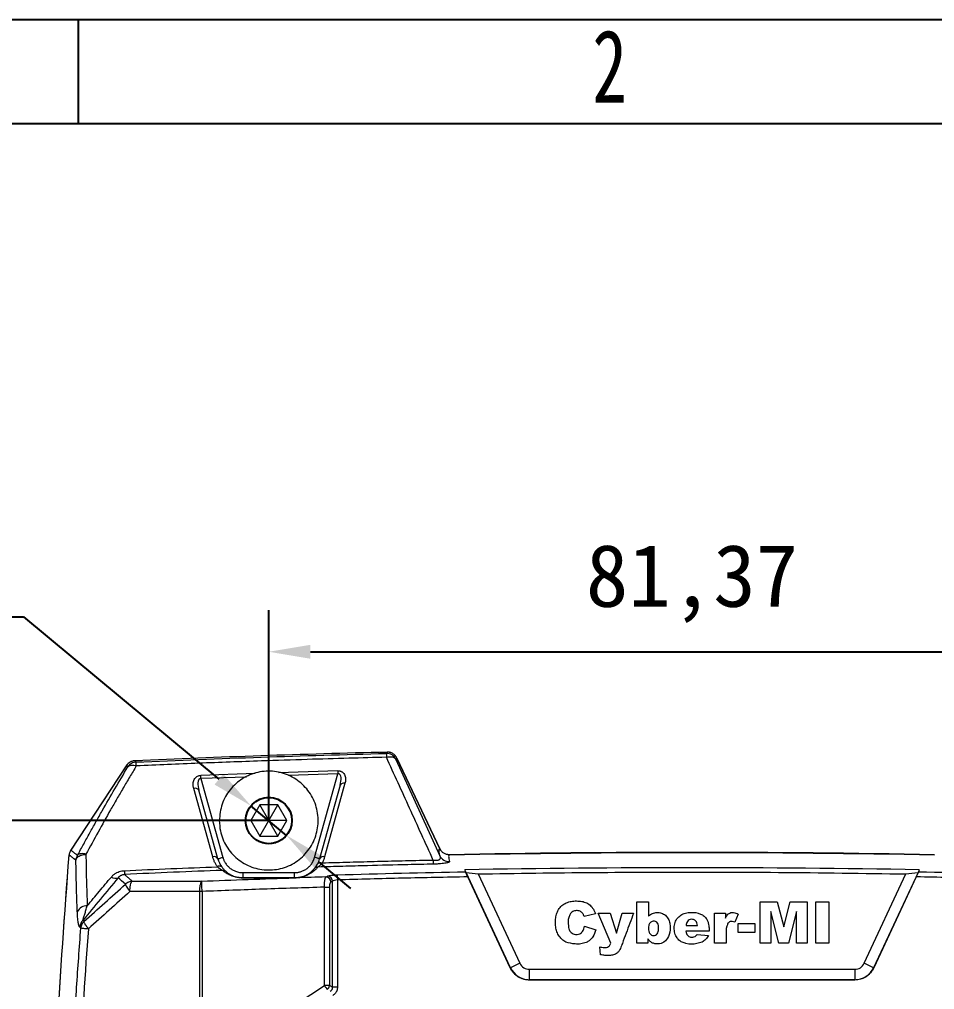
# Model space of a CAD drawing. Header units: millimetres. Extents: x 0 to 594, y 0 to 420.
# Drawn here: x 111.4 to 199.3, y 326.7 to 420 of the extents above; entities that cross this region are included whole.
import ezdxf

# ---------------------------------------------------------------- set-up
doc = ezdxf.new("R2010")
doc.units = ezdxf.units.MM
doc.header["$LTSCALE"] = 2
doc.header["$PDSIZE"] = -1
doc.layers.add('图框', color=7, linetype='Continuous')
doc.styles.add('SLDTEXTSTYLE4', font='TXT', dxfattribs={"width": 0.7})
doc.dimstyles.new('ISO-25', dxfattribs={"dimtxt": 2.5, "dimasz": 2.5, "dimexe": 1.25, "dimexo": 0.625, "dimtad": 1, "dimtxsty": 'Standard', "dimcen": 2.5, "dimadec": 0, "dimazin": 0, "dimtfac": 1, "dimtmove": 0, "dimatfit": 3, "dimfxl": 1, "dimarcsym": 0})

# ---------------------------------------------------------------- blocks, each defined once
blk = doc.blocks.new('*D61')
at = {"color": 0, "lineweight": -2, "transparency": 16777216}
for p, q in [((135.322, 342.982), (135.322, 363.211)), ((216.688, 342.982), (216.688, 363.211)), ((139.322, 359.211), (212.688, 359.211))]:
    blk.add_line(p, q, dxfattribs=at)
at = {"color": 0, "transparency": 16777216}
for points in [[(139.322, 359.878), (139.322, 358.544), (135.322, 359.211)], [(212.688, 359.878), (212.688, 358.544), (216.688, 359.211)]]:
    blk.add_solid(points, dxfattribs=at)
at = {"layer": 'Defpoints', "color": 0, "transparency": 16777216}
for p in [(216.688, 359.211), (135.322, 342.982), (216.688, 342.982)]:
    blk.add_point(p, dxfattribs=at)
at = {"color": 0, "transparency": 16777216, "insert": (176.005, 365.759), "char_height": 6, "attachment_point": 5}
blk.add_mtext('81,37', dxfattribs=at)
blk = doc.blocks.new('*D62')
at = {"color": 0, "lineweight": -2, "transparency": 16777216}
for p, q in [((135.322, 342.982), (86.769, 342.982)), ((90.769, 338.982), (90.769, 269.477)), ((90.769, 186.875), (90.769, 256.381)), ((135.322, 182.875), (86.769, 182.875))]:
    blk.add_line(p, q, dxfattribs=at)
at = {"color": 0, "transparency": 16777216}
for points in [[(90.102, 338.982), (91.435, 338.982), (90.769, 342.982)], [(90.102, 186.875), (91.435, 186.875), (90.769, 182.875)]]:
    blk.add_solid(points, dxfattribs=at)
at = {"layer": 'Defpoints', "color": 0, "transparency": 16777216}
for p in [(135.322, 342.982), (90.769, 182.875), (135.322, 182.875)]:
    blk.add_point(p, dxfattribs=at)
at = {"color": 0, "transparency": 16777216, "insert": (90.769, 262.929), "char_height": 6, "attachment_point": 5}
blk.add_mtext('160,11', dxfattribs=at)
blk = doc.blocks.new('*D68')
at = {"color": 0, "lineweight": -2, "transparency": 16777216}
for p, q in [((82.194, 362.581), (111.742, 362.581)), ((111.742, 362.581), (130.539, 346.958)), ((137.029, 341.563), (133.615, 344.401)), ((140.106, 339.006), (143.182, 336.449))]:
    blk.add_line(p, q, dxfattribs=at)
at = {"color": 0, "transparency": 16777216}
for points in [[(130.965, 347.47), (130.113, 346.445), (133.615, 344.401)], [(140.532, 339.519), (139.679, 338.493), (137.029, 341.563)]]:
    blk.add_solid(points, dxfattribs=at)
at = {"layer": 'Defpoints', "color": 0, "transparency": 16777216}
for p in [(133.615, 344.401), (137.029, 341.563)]:
    blk.add_point(p, dxfattribs=at)
at = {"color": 0, "transparency": 16777216, "insert": (93.194, 368.629), "char_height": 6, "attachment_point": 5}
blk.add_mtext('4x%%C6', dxfattribs=at)

msp = doc.modelspace()

# ---------------------------------------------------------------- linework, layer by layer
at = {"color": 7, "linetype": 'Continuous', "lineweight": 15}
for p, q in [((146.016, 349.542), (146.706, 349.566)), ((146.859, 349.557), (146.69, 349.563)), ((146.696, 349.548), (146.697, 349.55)), ((147.551, 348.867), (151.764, 339.603)), ((147.635, 348.994), (151.771, 340.266)), ((151.771, 340.266), (147.635, 348.993)), ((121.684, 348.326), (116.27, 340.098)), ((121.652, 348.277), (116.303, 340.148)), ((122.447, 348.728), (123.145, 348.752)), ((128.812, 347.015), (130.915, 339.446)), ((139.729, 339.446), (141.957, 347.461)), ((129.94, 339.494), (128.111, 346.073)), ((142.176, 346.385), (140.211, 339.313)), ((142.649, 346.566), (140.683, 339.494)), ((130.433, 339.313), (128.605, 345.892)), ((134.456, 344.482), (133.59, 342.982)), ((136.188, 344.482), (134.456, 344.482)), ((135.322, 342.982), (134.456, 344.482)), ((135.322, 342.982), (136.188, 344.482)), ((137.054, 342.982), (136.188, 344.482)), ((133.59, 342.982), (134.456, 341.482)), ((135.322, 342.982), (133.59, 342.982)), ((134.456, 341.482), (135.322, 342.982)), ((136.188, 341.482), (135.322, 342.982)), ((137.054, 342.982), (135.322, 342.982)), ((136.188, 341.482), (137.054, 342.982)), ((134.456, 341.482), (136.188, 341.482)), ((152.66, 339.684), (152.548, 339.702)), ((152.695, 339.694), (152.679, 339.663)), ((132.842, 337.982), (132.842, 337.482)), ((132.842, 337.982), (137.802, 337.982)), ((137.802, 337.482), (137.802, 337.982)), ((154.286, 337.996), (155.454, 337.856)), ((158.556, 328.84), (154.286, 337.996)), ((155.454, 337.856), (159.462, 329.262)), ((192.549, 329.262), (196.556, 337.856)), ((197.724, 337.996), (193.455, 328.84)), ((197.843, 338.25), (197.724, 337.996)), ((137.808, 337.475), (137.786, 337.475)), ((141.454, 337.147), (141.301, 337.075)), ((141.454, 326.962), (141.454, 337.147)), ((141.924, 337.277), (141.924, 326.962)), ((158.529, 328.827), (154.452, 337.57)), ((197.559, 337.57), (193.482, 328.827)), ((128.663, 336.168), (128.663, 189.689)), ((128.922, 336.168), (128.663, 336.168)), ((128.922, 336.168), (128.922, 189.689)), ((140.678, 327.128), (140.678, 336.577)), ((140.678, 336.577), (141.148, 336.577)), ((141.148, 336.577), (141.148, 327.128)), ((170.71, 335.185), (171.832, 335.185)), ((170.71, 331.185), (170.71, 335.185)), ((171.832, 335.185), (171.832, 333.798)), ((182.561, 335.185), (184.187, 335.185)), ((182.561, 331.185), (182.561, 335.185)), ((184.187, 335.185), (184.814, 332.752)), ((184.814, 332.752), (185.439, 335.185)), ((185.439, 335.185), (187.06, 335.185)), ((187.06, 335.185), (187.06, 331.185)), ((187.897, 331.185), (187.897, 335.185)), ((187.897, 335.185), (189.136, 335.185)), ((189.136, 335.185), (189.136, 331.185)), ((166.727, 334.009), (165.635, 333.766)), ((166.969, 334.083), (168.143, 334.083)), ((168.187, 331.185), (166.969, 334.083)), ((168.143, 334.083), (168.74, 332.154)), ((168.74, 332.154), (169.294, 334.083)), ((169.294, 334.083), (170.388, 334.083)), ((178.17, 334.083), (179.21, 334.083)), ((178.17, 331.185), (178.17, 334.083)), ((179.21, 334.083), (179.21, 333.608)), ((180.451, 333.995), (180.107, 333.204)), ((183.573, 334.235), (183.573, 331.185)), ((184.354, 331.185), (183.573, 334.235)), ((186.05, 334.235), (185.267, 331.185)), ((186.05, 331.185), (186.05, 334.235)), ((180.426, 332.213), (180.426, 333.073)), ((180.426, 333.073), (182.042, 333.073)), ((182.042, 333.073), (182.042, 332.213)), ((165.681, 332.819), (166.765, 332.492)), ((177.649, 332.359), (175.422, 332.359)), ((175.426, 332.891), (176.519, 332.891)), ((176.492, 332.036), (177.586, 331.935)), ((177.649, 332.484), (177.649, 332.359)), ((182.042, 332.213), (180.426, 332.213)), ((171.75, 331.185), (170.71, 331.185)), ((171.75, 331.614), (171.75, 331.185)), ((179.285, 331.185), (178.17, 331.185)), ((183.573, 331.185), (182.561, 331.185)), ((185.267, 331.185), (184.354, 331.185)), ((187.06, 331.185), (186.05, 331.185)), ((189.136, 331.185), (187.897, 331.185)), ((167.215, 330.075), (167.128, 330.849)), ((159.462, 329.262), (158.556, 328.84)), ((193.455, 328.84), (192.549, 329.262)), ((158.529, 328.827), (158.556, 328.84)), ((160.368, 328.685), (191.642, 328.685)), ((160.368, 327.685), (160.368, 328.685)), ((191.642, 328.685), (191.642, 327.685)), ((193.455, 328.84), (193.482, 328.827)), ((191.642, 327.685), (160.368, 327.685)), ((160.368, 327.685), (160.368, 327.655)), ((191.642, 327.655), (160.368, 327.655)), ((191.642, 327.655), (191.642, 327.685)), ((134.976, 323.406), (140.678, 327.128)), ((141.148, 327.128), (140.678, 327.128)), ((141.454, 326.962), (141.148, 327.128)), ((141.924, 326.962), (141.454, 326.962))]:
    msp.add_line(p, q, dxfattribs=at)
at = {"color": 8, "linetype": 'Continuous', "lineweight": 15}
for p, q in [((146.623, 349.437), (146.696, 349.548)), ((121.792, 348.157), (121.669, 348.262)), ((122.46, 348.711), (122.582, 348.607)), ((134.015, 347.507), (128.799, 347.33)), ((133.178, 347.163), (128.812, 347.015)), ((141.948, 347.776), (136.269, 347.584)), ((141.957, 347.461), (137.236, 347.301))]:
    msp.add_line(p, q, dxfattribs=at)
at = {"color": 7, "linetype": 'Continuous', "lineweight": 15, "flags": 128}
for points in [[(128.812, 347.015), (128.81, 347.058), (128.808, 347.1), (128.807, 347.142), (128.805, 347.182), (128.804, 347.222), (128.802, 347.26), (128.801, 347.296), (128.799, 347.33)], [(141.948, 347.776), (141.949, 347.742), (141.95, 347.706), (141.951, 347.668), (141.952, 347.628), (141.953, 347.588), (141.954, 347.546), (141.955, 347.504), (141.957, 347.461)], [(130.433, 339.313), (130.443, 339.315), (130.47, 339.323), (130.515, 339.335), (130.575, 339.352), (130.648, 339.372), (130.731, 339.395), (130.821, 339.42), (130.915, 339.446)], [(140.211, 339.313), (140.202, 339.315), (140.174, 339.323), (140.13, 339.335), (140.07, 339.352), (139.997, 339.372), (139.914, 339.395), (139.823, 339.42), (139.729, 339.446)], [(141.91, 337.771), (141.911, 337.75), (141.912, 337.714), (141.913, 337.664), (141.915, 337.602), (141.917, 337.53), (141.919, 337.45), (141.922, 337.365), (141.924, 337.277)]]:
    msp.add_lwpolyline(points, dxfattribs=at)
msp.add_circle((135.322, 342.982), 2.22)
at = {"color": 7, "linetype": 'Continuous', "lineweight": 15}
for centre, radius, start, end in [((128.25, 345.689), 0.408, 29.70993, 109.99169), ((142.523, 346.189), 0.398, 71.45808, 150.53538), ((130.079, 339.11), 0.408, 29.70209, 109.96295), ((140.557, 339.117), 0.398, 71.49545, 150.54081), ((152.665, 340.033), 0.998, 205.55594, 271.31353), ((130.589, 338.256), 0.347, 49.7869, 123.89238), ((140.277, 338.566), 0.36, 62.92856, 138.13643), ((114.624, 338.401), 36.524, 0.6188, 1.18809), ((476.541, 354.423), 355.472, 182.62113, 182.67962), ((130.899, 337.709), 0.49, 49.51521, 93.00004), ((140.061, 338.02), 0.492, 91.00429, 138.97728), ((140.94, 337.126), 0.515, 2.31906, 86.60027), ((120.605, 338.19), 0.752, 237.16199, 289.52908), ((132.843, 337.45), 0.0319, 91.49232, 126.10292), ((137.803, 337.457), 0.0249, 92.47766, 132.9299), ((137.822, 337.465), 0.0174, 95.00112, 142.09213), ((137.944, 337.469), 0.0174, 41.5728, 88.76101), ((140.786, 337.053), 0.516, 2.40002, 86.55403), ((117.813, 333.805), 0.98, 85.85566, 154.74437), ((118.165, 332.659), 1.014, 134.37537, 174.87646), ((160.368, 329.685), 1, 205, 270), ((191.642, 329.685), 1, 270, 335), ((160.368, 329.685), 2, 205, 270), ((191.642, 329.685), 2, 270, 335)]:
    msp.add_arc(centre, radius, start, end, dxfattribs=at)
for points, knots in [([(146.696, 349.562), (142.653, 349.453), (134.573, 349.236), (126.496, 348.895), (122.46, 348.725)], [0, 0, 0, 0, 0.500247, 1, 1, 1, 1]), ([(146.632, 349.067), (145.432, 349.036), (142.897, 348.971), (138.891, 348.853), (134.081, 348.696), (128.605, 348.497), (124.6, 348.325), (122.598, 348.239)], [0, 0, 0, 0, 0.149703, 0.316369, 0.5, 0.749991, 1, 1, 1, 1]), ([(147.551, 348.867), (147.473, 349.031), (147.34, 349.186), (147.003, 349.393), (146.804, 349.442), (146.623, 349.437)], [0, 0, 0, 0, 0.5, 0.5, 1, 1, 1, 1]), ([(146.623, 349.437), (146.623, 349.432), (146.624, 349.397), (146.627, 349.268), (146.629, 349.176), (146.632, 349.069)], [0, 0, 0, 0, 0.5, 0.5, 1, 1, 1, 1]), ([(146.632, 349.069), (146.727, 349.096), (146.827, 349.115), (147.023, 349.127), (147.119, 349.121), (147.289, 349.084), (147.364, 349.052), (147.481, 348.97), (147.523, 348.92), (147.551, 348.867)], [0, 0, 0, 0, 0.25, 0.25, 0.5, 0.5, 0.75, 0.75, 1, 1, 1, 1]), ([(151.141, 339.158), (150.38, 340.83), (148.878, 344.133), (147.375, 347.436), (146.632, 349.067)], [0, 0, 0, 0, 0.505935, 1, 1, 1, 1]), ([(147.635, 348.994), (147.621, 349.022), (147.592, 349.079), (147.538, 349.159), (147.467, 349.246), (147.375, 349.336), (147.257, 349.42), (147.129, 349.487), (146.992, 349.534), (146.85, 349.563), (146.754, 349.565), (146.706, 349.566)], [0, 0, 0, 0, 0.082827, 0.165901, 0.249989, 0.374438, 0.499674, 0.624489, 0.749866, 0.875106, 1, 1, 1, 1]), ([(147.635, 348.993), (147.587, 349.077), (147.49, 349.244), (147.261, 349.426), (147.04, 349.533), (146.896, 349.544), (146.847, 349.548)], [0, 0, 0, 0, 0.285719, 0.570291, 0.854977, 1, 1, 1, 1]), ([(147.635, 348.993), (147.628, 348.993), (147.612, 348.991), (147.593, 348.98), (147.577, 348.963), (147.565, 348.938), (147.556, 348.907), (147.552, 348.88), (147.551, 348.867)], [0, 0, 0, 0, 0.166646, 0.333287, 0.499934, 0.666596, 0.833281, 1, 1, 1, 1]), ([(116.955, 339.655), (117.15, 340.012), (117.54, 340.726), (118.123, 341.793), (118.715, 342.86), (119.514, 344.276), (120.533, 346.047), (121.371, 347.452), (121.792, 348.157)], [0, 0, 0, 0, 0.124907, 0.250003, 0.373459, 0.500003, 0.749132, 1, 1, 1, 1]), ([(122.598, 348.239), (122.386, 347.885), (121.962, 347.179), (121.338, 346.119), (120.724, 345.064), (119.914, 343.653), (118.924, 341.88), (118.145, 340.454), (117.755, 339.741)], [0, 0, 0, 0, 0.1261325, 0.251509, 0.3761311, 0.5000004, 0.7499979, 1, 1, 1, 1]), ([(122.444, 348.725), (122.367, 348.716), (122.21, 348.699), (121.991, 348.603), (121.796, 348.463), (121.701, 348.338), (121.654, 348.276)], [0, 0, 0, 0, 0.246478, 0.500001, 0.753509, 1, 1, 1, 1]), ([(122.447, 348.728), (122.415, 348.726), (122.353, 348.721), (122.26, 348.703), (122.17, 348.677), (122.082, 348.643), (121.978, 348.59), (121.865, 348.514), (121.748, 348.407), (121.687, 348.321), (121.655, 348.278)], [0, 0, 0, 0, 0.10042, 0.199713, 0.298774, 0.398503, 0.499784, 0.666583, 0.831896, 1, 1, 1, 1]), ([(122.582, 348.607), (122.43, 348.6), (122.272, 348.557), (121.994, 348.398), (121.875, 348.284), (121.792, 348.157)], [0, 0, 0, 0, 0.5, 0.5, 1, 1, 1, 1]), ([(121.792, 348.157), (121.855, 348.237), (121.967, 348.295), (122.259, 348.325), (122.435, 348.297), (122.598, 348.24)], [0, 0, 0, 0, 0.5, 0.5, 1, 1, 1, 1]), ([(122.598, 348.24), (122.593, 348.346), (122.589, 348.438), (122.583, 348.567), (122.582, 348.602), (122.582, 348.607)], [0, 0, 0, 0, 0.5, 0.5, 1, 1, 1, 1]), ([(128.111, 346.071), (128.1, 346.113), (128.079, 346.197), (128.061, 346.324), (128.053, 346.474), (128.065, 346.643), (128.115, 346.835), (128.205, 347.015), (128.336, 347.159), (128.483, 347.255), (128.635, 347.313), (128.744, 347.323), (128.799, 347.328)], [0, 0, 0, 0, 0.08526, 0.16813, 0.249015, 0.377893, 0.498253, 0.630165, 0.748699, 0.834785, 0.916613, 1, 1, 1, 1]), ([(128.812, 347.015), (128.621, 347.048), (128.53, 346.848), (128.495, 346.394), (128.537, 346.137), (128.605, 345.892)], [0, 0, 0, 0, 0.5, 0.5, 1, 1, 1, 1]), ([(130.572, 342.982), (130.625, 343.516), (130.73, 344.584), (131.549, 346.006), (132.754, 347.087), (134.26, 347.705), (135.883, 347.79), (137.443, 347.334), (138.764, 346.387), (139.697, 345.055), (140.136, 343.491), (140.033, 341.868), (139.399, 340.372), (138.305, 339.169), (136.875, 338.397), (135.27, 338.141), (133.671, 338.431), (132.256, 339.235), (131.195, 340.46), (130.647, 341.783), (130.593, 342.649), (130.572, 342.982)], [0, 0, 0, 0, 0.053689, 0.107377, 0.161066, 0.214755, 0.268444, 0.322133, 0.375821, 0.42951, 0.483198, 0.536887, 0.590576, 0.644265, 0.697954, 0.751643, 0.805331, 0.85902, 0.912708, 0.966397, 1, 1, 1, 1]), ([(141.948, 347.772), (141.976, 347.772), (142.031, 347.772), (142.113, 347.762), (142.191, 347.744), (142.265, 347.718), (142.334, 347.684), (142.436, 347.619), (142.554, 347.5), (142.645, 347.325), (142.696, 347.135), (142.709, 346.946), (142.695, 346.752), (142.665, 346.626), (142.649, 346.562)], [0, 0, 0, 0, 0.042741, 0.084361, 0.125592, 0.167189, 0.208634, 0.250798, 0.368991, 0.50079, 0.620631, 0.750072, 0.872633, 1, 1, 1, 1]), ([(142.176, 346.385), (142.245, 346.631), (142.288, 346.886), (142.25, 347.334), (142.152, 347.518), (141.957, 347.461)], [0, 0, 0, 0, 0.5, 0.5, 1, 1, 1, 1]), ([(133.102, 342.982), (133.102, 343.129), (133.117, 343.273), (133.173, 343.557), (133.216, 343.698), (133.327, 343.966), (133.395, 344.094), (133.556, 344.335), (133.65, 344.449), (133.957, 344.757), (134.205, 344.922), (134.739, 345.144), (135.031, 345.202), (135.466, 345.202), (135.613, 345.188), (135.898, 345.131), (136.036, 345.089), (136.305, 344.978), (136.435, 344.909), (136.675, 344.748), (136.787, 344.656), (136.995, 344.449), (137.087, 344.337), (137.248, 344.096), (137.317, 343.967), (137.429, 343.698), (137.471, 343.559), (137.528, 343.275), (137.542, 343.128), (137.542, 342.838), (137.528, 342.694), (137.472, 342.408), (137.429, 342.267), (137.263, 341.867), (137.098, 341.619), (136.791, 341.311), (136.677, 341.217), (136.436, 341.056), (136.308, 340.988), (136.04, 340.876), (135.899, 340.833), (135.615, 340.777), (135.471, 340.762), (135.178, 340.762), (135.033, 340.776), (134.749, 340.832), (134.609, 340.875), (134.339, 340.986), (134.212, 341.054), (133.971, 341.215), (133.856, 341.309), (133.651, 341.513), (133.559, 341.625), (133.397, 341.867), (133.328, 341.997), (133.161, 342.397), (133.102, 342.689), (133.102, 342.982)], [0, 0, 0, 0, 0.03125, 0.03125, 0.0625, 0.0625, 0.09375, 0.09375, 0.125, 0.125, 0.1875, 0.1875, 0.25, 0.25, 0.28125, 0.28125, 0.3125, 0.3125, 0.34375, 0.34375, 0.375, 0.375, 0.40625, 0.40625, 0.4375, 0.4375, 0.46875, 0.46875, 0.5, 0.5, 0.53125, 0.53125, 0.5625, 0.5625, 0.625, 0.625, 0.65625, 0.65625, 0.6875, 0.6875, 0.71875, 0.71875, 0.75, 0.75, 0.78125, 0.78125, 0.8125, 0.8125, 0.84375, 0.84375, 0.875, 0.875, 0.90625, 0.90625, 0.9375, 0.9375, 1, 1, 1, 1]), ([(114.1, 305.803), (114.366, 311.422), (114.901, 322.72), (115.726, 334.001), (116.14, 339.673)], [0, 0, 0, 0, 0.497265, 1, 1, 1, 1]), ([(116.192, 339.921), (116.191, 339.921), (116.154, 339.845), (116.147, 339.758), (116.14, 339.673)], [0, 0, 0, 0, 0.007998, 1, 1, 1, 1]), ([(116.795, 339.187), (116.781, 339.194), (116.749, 339.212), (116.698, 339.247), (116.635, 339.293), (116.57, 339.343), (116.485, 339.409), (116.392, 339.481), (116.301, 339.552), (116.229, 339.608), (116.178, 339.647), (116.147, 339.671), (116.143, 339.674), (116.141, 339.675)], [0, 0, 0, 0, 0.031089, 0.072759, 0.125018, 0.189271, 0.250015, 0.375018, 0.500019, 0.625119, 0.75015, 0.875111, 1, 1, 1, 1]), ([(116.303, 340.148), (116.304, 340.147), (116.305, 340.147), (116.315, 340.139), (116.331, 340.126), (116.354, 340.108), (116.383, 340.085), (116.42, 340.056), (116.482, 340.008), (116.563, 339.944), (116.669, 339.861), (116.742, 339.804), (116.815, 339.747), (116.877, 339.699), (116.931, 339.668), (116.955, 339.655)], [0, 0, 0, 0, 0.070358, 0.141125, 0.21227, 0.283759, 0.355557, 0.427629, 0.499985, 0.663912, 0.749985, 0.843389, 0.874981, 0.945454, 1, 1, 1, 1]), ([(116.794, 339.187), (116.808, 339.254), (116.841, 339.325), (116.949, 339.459), (117.024, 339.522), (117.206, 339.627), (117.312, 339.668), (117.533, 339.724), (117.647, 339.738), (117.755, 339.741)], [0, 0, 0, 0, 0.25, 0.25, 0.5, 0.5, 0.75, 0.75, 1, 1, 1, 1]), ([(117.755, 339.741), (117.596, 339.791), (117.425, 339.814), (117.137, 339.783), (117.023, 339.729), (116.955, 339.655)], [0, 0, 0, 0, 0.5, 0.5, 1, 1, 1, 1]), ([(117.755, 339.741), (117.76, 339.327), (117.77, 338.501), (117.798, 337.261), (117.835, 336.021), (117.868, 335.195), (117.884, 334.783)], [0, 0, 0, 0, 0.25003, 0.500034, 0.75002, 1, 1, 1, 1]), ([(130.396, 338.541), (130.367, 338.583), (130.308, 338.666), (130.23, 338.796), (130.157, 338.928), (130.092, 339.064), (130.034, 339.203), (129.982, 339.346), (129.954, 339.443), (129.94, 339.491)], [0, 0, 0, 0, 0.140153, 0.280775, 0.422131, 0.56448, 0.708078, 0.853171, 1, 1, 1, 1]), ([(140.683, 339.49), (140.668, 339.437), (140.637, 339.333), (140.58, 339.18), (140.516, 339.029), (140.466, 338.931), (140.441, 338.883)], [0, 0, 0, 0, 0.2534279, 0.5042288, 0.752912, 1, 1, 1, 1]), ([(151.764, 339.603), (151.773, 339.581), (151.789, 339.539), (151.803, 339.48), (151.808, 339.426), (151.805, 339.379), (151.794, 339.323), (151.764, 339.263), (151.704, 339.205), (151.624, 339.164), (151.526, 339.137), (151.406, 339.128), (151.275, 339.134), (151.187, 339.15), (151.141, 339.158)], [0, 0, 0, 0, 0.0963049, 0.1846957, 0.2645891, 0.3358229, 0.3985455, 0.5239879, 0.623134, 0.6988212, 0.7782521, 0.8490925, 0.9212213, 1, 1, 1, 1]), ([(151.764, 339.603), (151.756, 339.639), (151.74, 339.711), (151.721, 339.806), (151.707, 339.894), (151.696, 339.972), (151.69, 340.041), (151.689, 340.101), (151.692, 340.151), (151.699, 340.193), (151.71, 340.225), (151.726, 340.248), (151.746, 340.263), (151.763, 340.265), (151.771, 340.266)], [0, 0, 0, 0, 0.0833845, 0.1667383, 0.2500678, 0.3333795, 0.4166797, 0.4999748, 0.5832714, 0.6665758, 0.7498944, 0.8332337, 0.9166001, 1, 1, 1, 1]), ([(152.55, 339.712), (152.503, 339.716), (152.361, 339.728), (152.142, 339.835), (151.916, 340.016), (151.819, 340.183), (151.771, 340.266)], [0, 0, 0, 0, 0.140654, 0.426982, 0.713407, 1, 1, 1, 1]), ([(152.694, 339.695), (152.597, 339.701), (152.405, 339.713), (152.142, 339.835), (151.937, 339.996), (151.855, 340.135), (151.821, 340.191)], [0, 0, 0, 0, 0.272314, 0.543768, 0.815026, 1, 1, 1, 1]), ([(116.927, 334.223), (116.911, 334.629), (116.877, 335.447), (116.84, 336.68), (116.811, 337.929), (116.8, 338.766), (116.795, 339.187)], [0, 0, 0, 0, 0.2456814, 0.4942447, 0.7456857, 1, 1, 1, 1]), ([(130.915, 339.446), (130.927, 339.406), (130.951, 339.325), (130.997, 339.207), (131.049, 339.092), (131.109, 338.981), (131.212, 338.815), (131.377, 338.606), (131.626, 338.382), (131.909, 338.202), (132.18, 338.088), (132.423, 338.023), (132.631, 337.988), (132.772, 337.984), (132.842, 337.982)], [0, 0, 0, 0, 0.0488364, 0.0973951, 0.1458716, 0.1944625, 0.2433629, 0.3715967, 0.5000345, 0.6282682, 0.7567061, 0.8379114, 0.9187056, 1, 1, 1, 1]), ([(137.802, 337.982), (137.845, 337.983), (137.929, 337.984), (138.055, 337.997), (138.179, 338.016), (138.303, 338.044), (138.49, 338.099), (138.736, 338.202), (139.018, 338.382), (139.267, 338.606), (139.449, 338.837), (139.578, 339.053), (139.667, 339.245), (139.708, 339.379), (139.729, 339.446)], [0, 0, 0, 0, 0.048836, 0.097395, 0.145872, 0.194463, 0.243363, 0.371597, 0.500034, 0.628268, 0.756706, 0.837911, 0.918706, 1, 1, 1, 1]), ([(140.441, 338.887), (140.43, 338.874), (140.39, 338.826), (140.329, 338.758), (140.261, 338.691), (140.196, 338.63), (140.134, 338.576), (140.079, 338.532), (140.061, 338.519), (140.053, 338.512)], [0, 0, 0, 0, 0.066157, 0.250392, 0.3886, 0.50045, 0.688975, 0.854969, 1, 1, 1, 1]), ([(151.146, 338.795), (150.33, 338.777), (148.216, 338.732), (145.314, 338.66), (142.433, 338.582), (140.848, 338.535), (140.053, 338.512)], [0, 0, 0, 0, 0.220829, 0.571429, 0.784893, 1, 1, 1, 1]), ([(151.141, 339.158), (150.249, 339.139), (148.465, 339.101), (145.79, 339.035), (143.115, 338.964), (141.332, 338.913), (140.441, 338.887)], [0, 0, 0, 0, 0.2500249, 0.5000003, 0.7500118, 1, 1, 1, 1]), ([(152.687, 339.035), (152.688, 339.029), (152.689, 339.018), (152.677, 339), (152.654, 338.982), (152.609, 338.958), (152.522, 338.927), (152.357, 338.89), (152.134, 338.856), (151.876, 338.83), (151.624, 338.813), (151.389, 338.801), (151.228, 338.797), (151.146, 338.795)], [0, 0, 0, 0, 0.064627, 0.127533, 0.188948, 0.249116, 0.377636, 0.498601, 0.626525, 0.748743, 0.831608, 0.914522, 1, 1, 1, 1]), ([(120.197, 337.558), (120.223, 337.587), (120.272, 337.644), (120.354, 337.723), (120.44, 337.797), (120.531, 337.864), (120.626, 337.925), (120.764, 338.001), (120.949, 338.079), (121.191, 338.145), (121.357, 338.159), (121.44, 338.166)], [0, 0, 0, 0, 0.088052, 0.173672, 0.257233, 0.339135, 0.419804, 0.499686, 0.669417, 0.83442, 1, 1, 1, 1]), ([(120.856, 337.481), (120.871, 337.502), (120.9, 337.541), (120.953, 337.596), (121.011, 337.647), (121.072, 337.689), (121.149, 337.732), (121.249, 337.773), (121.363, 337.798), (121.433, 337.802), (121.457, 337.804)], [0, 0, 0, 0, 0.133961, 0.261888, 0.383527, 0.498948, 0.591414, 0.749647, 0.913589, 1, 1, 1, 1]), ([(121.457, 337.804), (121.493, 337.772), (121.565, 337.709), (121.68, 337.608), (121.801, 337.501), (121.928, 337.39), (122.06, 337.273), (122.153, 337.191), (122.2, 337.15)], [0, 0, 0, 0, 0.166492, 0.333048, 0.499674, 0.666371, 0.833146, 1, 1, 1, 1]), ([(130.396, 338.544), (130.42, 338.522), (130.468, 338.478), (130.541, 338.42), (130.612, 338.366), (130.676, 338.32), (130.74, 338.278), (130.805, 338.238), (130.852, 338.211), (130.868, 338.202), (130.873, 338.199)], [0, 0, 0, 0, 0.1240353, 0.2496377, 0.3753274, 0.4997745, 0.6048164, 0.7487311, 0.9250693, 1, 1, 1, 1]), ([(131.217, 338.082), (131.213, 338.086), (131.205, 338.093), (131.186, 338.11), (131.162, 338.131), (131.134, 338.157), (131.102, 338.188), (131.069, 338.221), (131.019, 338.273), (130.954, 338.343), (130.879, 338.433), (130.834, 338.494), (130.814, 338.521)], [0, 0, 0, 0, 0.086058, 0.170784, 0.25444, 0.337217, 0.419232, 0.500544, 0.573603, 0.749853, 0.888821, 1, 1, 1, 1]), ([(132.824, 337.476), (132.8, 337.476), (132.751, 337.476), (132.68, 337.479), (132.611, 337.483), (132.543, 337.488), (132.455, 337.497), (132.348, 337.513), (132.201, 337.54), (132.035, 337.58), (131.878, 337.628), (131.737, 337.679), (131.576, 337.746), (131.411, 337.828), (131.242, 337.926), (131.102, 338.018), (130.978, 338.111), (130.909, 338.169), (130.873, 338.199)], [0, 0, 0, 0, 0.011524, 0.023324, 0.035579, 0.048446, 0.062063, 0.090496, 0.125723, 0.183298, 0.250749, 0.311177, 0.375701, 0.500662, 0.621429, 0.750302, 0.868367, 1, 1, 1, 1]), ([(131.217, 338.082), (131.327, 337.989), (131.46, 337.886), (131.768, 337.722), (131.887, 337.665), (132.133, 337.583), (132.226, 337.556), (132.467, 337.507), (132.612, 337.482), (132.842, 337.482)], [0, 0, 0, 0, 0.5, 0.5, 0.75, 0.75, 0.875, 0.875, 1, 1, 1, 1]), ([(137.944, 337.486), (138.223, 337.502), (138.387, 337.547), (138.656, 337.628), (138.756, 337.669), (139.019, 337.79), (139.142, 337.867), (139.456, 338.09), (139.587, 338.224), (139.69, 338.343)], [0, 0, 0, 0, 0.125, 0.125, 0.25, 0.25, 0.5, 0.5, 1, 1, 1, 1]), ([(140.053, 338.512), (140.03, 338.486), (139.986, 338.435), (139.912, 338.359), (139.818, 338.267), (139.694, 338.158), (139.523, 338.027), (139.353, 337.914), (139.184, 337.82), (139.034, 337.746), (138.865, 337.674), (138.682, 337.611), (138.516, 337.564), (138.378, 337.532), (138.241, 337.508), (138.104, 337.49), (138.005, 337.483), (137.957, 337.48)], [0, 0, 0, 0, 0.0892951, 0.1725374, 0.2497442, 0.3786547, 0.4992214, 0.6237003, 0.6878801, 0.7480123, 0.8158372, 0.8734052, 0.909376, 0.9381225, 0.9605989, 0.9808947, 1, 1, 1, 1]), ([(140.97, 337.641), (140.983, 337.646), (141.007, 337.657), (141.057, 337.672), (141.123, 337.689), (141.214, 337.708), (141.331, 337.726), (141.463, 337.742), (141.606, 337.755), (141.756, 337.765), (141.859, 337.769), (141.91, 337.771)], [0, 0, 0, 0, 0.083394, 0.166438, 0.249967, 0.37457, 0.499701, 0.624246, 0.74937, 0.874697, 1, 1, 1, 1]), ([(154.286, 337.996), (154.266, 338.039), (154.225, 338.126), (154.187, 338.208), (154.168, 338.25)], [0, 0, 0, 0, 0.500005, 1, 1, 1, 1]), ([(154.168, 338.25), (154.178, 338.219), (154.198, 338.157), (154.22, 338.093), (154.231, 338.061)], [0, 0, 0, 0, 0.50002, 1, 1, 1, 1]), ([(154.452, 337.57), (154.443, 337.589), (154.426, 337.626), (154.401, 337.682), (154.37, 337.746), (154.338, 337.816), (154.301, 337.898), (154.267, 337.975), (154.241, 338.035), (154.235, 338.052), (154.231, 338.061)], [0, 0, 0, 0, 0.081107, 0.164828, 0.250811, 0.375815, 0.50087, 0.67949, 0.846746, 1, 1, 1, 1]), ([(155.454, 337.856), (157.299, 337.886), (162.832, 337.974), (172.449, 338.045), (184.306, 338.032), (192.473, 337.915), (196.556, 337.856)], [0, 0, 0, 0, 0.134632, 0.403899, 0.701933, 1, 1, 1, 1]), ([(177.357, 338.438), (176.907, 338.444), (175.981, 338.456), (175.055, 338.444), (174.579, 338.437)], [0, 0, 0, 0, 0.486352, 1, 1, 1, 1]), ([(197.559, 337.57), (197.57, 337.593), (197.591, 337.639), (197.622, 337.706), (197.651, 337.77), (197.679, 337.83), (197.706, 337.892), (197.733, 337.951), (197.755, 338.002), (197.772, 338.042), (197.777, 338.054), (197.779, 338.061)], [0, 0, 0, 0, 0.102905, 0.202718, 0.301119, 0.399859, 0.500672, 0.624918, 0.75046, 0.875048, 1, 1, 1, 1]), ([(117.884, 334.783), (118.266, 335.246), (119.032, 336.174), (119.808, 337.096), (120.197, 337.558)], [0, 0, 0, 0, 0.499025, 1, 1, 1, 1]), ([(122.2, 337.15), (122.085, 337.142), (121.967, 337.113), (121.748, 337.014), (121.647, 336.945), (121.563, 336.863)], [0, 0, 0, 0, 0.5, 0.5, 1, 1, 1, 1]), ([(121.563, 336.863), (121.563, 336.81), (121.602, 336.712), (121.756, 336.457), (121.869, 336.303), (121.986, 336.162)], [0, 0, 0, 0, 0.5, 0.5, 1, 1, 1, 1]), ([(121.986, 336.162), (121.986, 336.27), (121.99, 336.386), (122.009, 336.61), (122.025, 336.719), (122.065, 336.906), (122.09, 336.984), (122.144, 337.098), (122.172, 337.133), (122.2, 337.15)], [0, 0, 0, 0, 0.25, 0.25, 0.5, 0.5, 0.75, 0.75, 1, 1, 1, 1]), ([(128.883, 337.155), (128.855, 337.137), (128.827, 337.101), (128.773, 336.986), (128.747, 336.908), (128.706, 336.722), (128.69, 336.614), (128.668, 336.391), (128.663, 336.276), (128.663, 336.168)], [0, 0, 0, 0, 0.25, 0.25, 0.5, 0.5, 0.75, 0.75, 1, 1, 1, 1]), ([(128.922, 336.168), (128.918, 336.276), (128.913, 336.391), (128.904, 336.615), (128.9, 336.723), (128.892, 336.909), (128.889, 336.988), (128.885, 337.102), (128.883, 337.138), (128.883, 337.155)], [0, 0, 0, 0, 0.25, 0.25, 0.5, 0.5, 0.75, 0.75, 1, 1, 1, 1]), ([(137.786, 337.475), (137.365, 337.475), (136.527, 337.475), (135.279, 337.476), (134.046, 337.476), (133.23, 337.476), (132.824, 337.476)], [0, 0, 0, 0, 0.253781, 0.505029, 0.753762, 1, 1, 1, 1]), ([(137.957, 337.48), (137.94, 337.479), (137.908, 337.477), (137.857, 337.475), (137.825, 337.475), (137.808, 337.475)], [0, 0, 0, 0, 0.335303, 0.664275, 1, 1, 1, 1]), ([(140.678, 336.577), (140.678, 336.608), (140.677, 336.671), (140.679, 336.767), (140.682, 336.863), (140.686, 336.96), (140.693, 337.054), (140.702, 337.145), (140.714, 337.245), (140.732, 337.353), (140.757, 337.455), (140.786, 337.531), (140.806, 337.556), (140.817, 337.568)], [0, 0, 0, 0, 0.065629, 0.133593, 0.203699, 0.275703, 0.349304, 0.424159, 0.49989, 0.615651, 0.749629, 0.877685, 1, 1, 1, 1]), ([(141.301, 337.075), (141.293, 337.07), (141.276, 337.061), (141.253, 337.035), (141.231, 337.001), (141.211, 336.959), (141.191, 336.904), (141.173, 336.837), (141.159, 336.755), (141.15, 336.668), (141.149, 336.607), (141.148, 336.577)], [0, 0, 0, 0, 0.1025956, 0.202158, 0.3004651, 0.3993629, 0.500665, 0.6245376, 0.7504135, 0.8747703, 1, 1, 1, 1]), ([(154.452, 337.57), (153.407, 337.551), (151.319, 337.511), (148.187, 337.441), (145.055, 337.364), (142.968, 337.306), (141.924, 337.277)], [0, 0, 0, 0, 0.2500489, 0.500064, 0.7500471, 1, 1, 1, 1]), ([(210.086, 337.277), (209.042, 337.306), (206.955, 337.364), (203.823, 337.441), (200.691, 337.511), (198.603, 337.551), (197.559, 337.57)], [0, 0, 0, 0, 0.2499605, 0.4999462, 0.7499588, 1, 1, 1, 1]), ([(121.986, 336.162), (121.321, 335.568), (119.988, 334.379), (118.658, 333.186), (117.991, 332.589)], [0, 0, 0, 0, 0.499008, 1, 1, 1, 1]), ([(128.663, 336.168), (127.55, 336.171), (125.325, 336.177), (123.099, 336.167), (121.986, 336.162)], [0, 0, 0, 0, 0.499925, 1, 1, 1, 1]), ([(140.678, 336.577), (139.698, 336.547), (137.739, 336.487), (134.8, 336.388), (131.861, 336.283), (129.902, 336.206), (128.922, 336.168)], [0, 0, 0, 0, 0.2499688, 0.4999573, 0.7499672, 1, 1, 1, 1]), ([(163.402, 334.719), (163.521, 334.84), (163.656, 334.939), (163.954, 335.096), (164.115, 335.152), (164.443, 335.227), (164.612, 335.246), (164.945, 335.257), (165.112, 335.252), (165.445, 335.211), (165.612, 335.174), (165.925, 335.054), (166.074, 334.966), (166.326, 334.746), (166.434, 334.612), (166.606, 334.325), (166.673, 334.17), (166.727, 334.009)], [0, 0, 0, 0, 0.125, 0.125, 0.25, 0.25, 0.375, 0.375, 0.5, 0.5, 0.625, 0.625, 0.75, 0.75, 0.875, 0.875, 1, 1, 1, 1]), ([(117.155, 332.75), (117.149, 332.756), (117.136, 332.768), (117.118, 332.798), (117.1, 332.836), (117.083, 332.884), (117.06, 332.964), (117.032, 333.092), (116.999, 333.296), (116.97, 333.554), (116.945, 333.867), (116.933, 334.103), (116.927, 334.223)], [0, 0, 0, 0, 0.047031, 0.095401, 0.145311, 0.196944, 0.250464, 0.371213, 0.500176, 0.659771, 0.82594, 1, 1, 1, 1]), ([(117.456, 333.384), (117.458, 333.393), (117.468, 333.426), (117.487, 333.487), (117.512, 333.567), (117.558, 333.719), (117.639, 333.984), (117.756, 334.371), (117.842, 334.647), (117.884, 334.783)], [0, 0, 0, 0, 0.033138, 0.125281, 0.182477, 0.250191, 0.50013, 0.753923, 1, 1, 1, 1]), ([(163.887, 331.304), (163.737, 331.373), (163.605, 331.467), (163.368, 331.694), (163.267, 331.824), (163.093, 332.098), (163.025, 332.251), (162.931, 332.563), (162.903, 332.725), (162.872, 333.052), (162.87, 333.214), (162.887, 333.538), (162.907, 333.699), (162.983, 334.02), (163.037, 334.175), (163.188, 334.466), (163.285, 334.602), (163.402, 334.719)], [0, 0, 0, 0, 0.125, 0.125, 0.25, 0.25, 0.375, 0.375, 0.5, 0.5, 0.625, 0.625, 0.75, 0.75, 0.875, 0.875, 1, 1, 1, 1]), ([(164.282, 333.99), (164.235, 333.887), (164.075, 333.538), (164.101, 333.034), (164.167, 332.569), (164.275, 332.308), (164.463, 332.14), (164.693, 332.045), (164.953, 332.032), (165.199, 332.08), (165.346, 332.167), (165.404, 332.227), (165.418, 332.241)], [0, 0, 0, 0, 0.112808, 0.383333, 0.484478, 0.58678, 0.659165, 0.731548, 0.832282, 0.916648, 0.980118, 1, 1, 1, 1]), ([(165.515, 334.034), (165.479, 334.083), (165.438, 334.127), (165.346, 334.204), (165.294, 334.237), (165.131, 334.313), (165.009, 334.332), (164.827, 334.326), (164.768, 334.318), (164.651, 334.288), (164.594, 334.266), (164.437, 334.179), (164.349, 334.091), (164.282, 333.99)], [0, 0, 0, 0, 0.125, 0.125, 0.25, 0.25, 0.5, 0.5, 0.625, 0.625, 0.75, 0.75, 1, 1, 1, 1]), ([(165.635, 333.766), (165.625, 333.796), (165.605, 333.858), (165.568, 333.949), (165.533, 334.006), (165.515, 334.034)], [0, 0, 0, 0, 0.324674, 0.659906, 1, 1, 1, 1]), ([(170.388, 334.083), (170.149, 333.438), (169.79, 332.47), (169.431, 331.502), (169.252, 331.018), (169.194, 330.856), (169.085, 330.622), (169.046, 330.546), (168.955, 330.4), (168.903, 330.33), (168.839, 330.271)], [0, 0, 0, 0, 0.5, 0.75, 0.75, 0.875, 0.875, 0.9375, 0.9375, 1, 1, 1, 1]), ([(172.21, 334.06), (172.347, 334.117), (172.49, 334.144), (172.783, 334.152), (172.929, 334.135), (173.207, 334.043), (173.334, 333.97), (173.556, 333.779), (173.649, 333.663), (173.786, 333.406), (173.832, 333.265), (173.888, 332.979), (173.899, 332.834), (173.901, 332.397), (173.861, 332.109), (173.742, 331.839)], [0, 0, 0, 0, 0.125, 0.125, 0.25, 0.25, 0.375, 0.375, 0.5, 0.5, 0.625, 0.625, 0.75, 0.75, 1, 1, 1, 1]), ([(174.728, 333.728), (174.862, 333.831), (175.129, 334.038), (175.78, 334.176), (176.4, 334.167), (176.806, 334.003), (176.912, 333.96)], [0, 0, 0, 0, 0.217253, 0.433299, 0.850811, 1, 1, 1, 1]), ([(176.912, 333.96), (177.029, 333.899), (177.137, 333.822), (177.323, 333.636), (177.399, 333.53), (177.461, 333.414)], [0, 0, 0, 0, 0.5, 0.5, 1, 1, 1, 1]), ([(179.21, 333.608), (179.236, 333.659), (179.288, 333.762), (179.384, 333.911), (179.473, 333.991), (179.519, 334.032)], [0, 0, 0, 0, 0.324294, 0.656698, 1, 1, 1, 1]), ([(179.519, 334.032), (179.653, 334.13), (179.823, 334.16), (180.151, 334.131), (180.305, 334.072), (180.451, 333.995)], [0, 0, 0, 0, 0.5, 0.5, 1, 1, 1, 1]), ([(117.567, 333.292), (117.483, 333.21), (117.411, 333.11), (117.308, 332.892), (117.276, 332.774), (117.266, 332.658)], [0, 0, 0, 0, 0.5, 0.5, 1, 1, 1, 1]), ([(117.991, 332.589), (117.971, 332.614), (117.931, 332.662), (117.876, 332.733), (117.826, 332.799), (117.782, 332.86), (117.743, 332.916), (117.709, 332.967), (117.662, 333.043), (117.611, 333.135), (117.572, 333.23), (117.569, 333.271), (117.567, 333.292)], [0, 0, 0, 0, 0.082359, 0.161037, 0.236019, 0.307335, 0.375067, 0.439342, 0.500336, 0.674583, 0.838442, 1, 1, 1, 1]), ([(171.967, 333.151), (171.906, 333.079), (171.871, 332.992), (171.829, 332.812), (171.823, 332.719), (171.824, 332.535), (171.831, 332.443), (171.871, 332.261), (171.904, 332.172), (171.965, 332.101)], [0, 0, 0, 0, 0.25, 0.25, 0.5, 0.5, 0.75, 0.75, 1, 1, 1, 1]), ([(172.655, 332.098), (172.706, 332.16), (172.735, 332.236), (172.774, 332.39), (172.783, 332.468), (172.791, 332.626), (172.791, 332.706), (172.777, 332.864), (172.763, 332.943), (172.708, 333.091), (172.664, 333.16), (172.547, 333.266), (172.472, 333.304), (172.315, 333.326), (172.233, 333.316), (172.084, 333.26), (172.019, 333.211), (171.967, 333.151)], [0, 0, 0, 0, 0.125, 0.125, 0.25, 0.25, 0.375, 0.375, 0.5, 0.5, 0.625, 0.625, 0.75, 0.75, 0.875, 0.875, 1, 1, 1, 1]), ([(174.51, 331.798), (174.418, 331.948), (174.358, 332.11), (174.291, 332.455), (174.285, 332.627), (174.315, 332.974), (174.356, 333.145), (174.499, 333.463), (174.602, 333.606), (174.728, 333.728)], [0, 0, 0, 0, 0.25, 0.25, 0.5, 0.5, 0.75, 0.75, 1, 1, 1, 1]), ([(175.553, 333.281), (175.511, 333.225), (175.483, 333.161), (175.444, 333.029), (175.433, 332.96), (175.426, 332.891)], [0, 0, 0, 0, 0.5, 0.5, 1, 1, 1, 1]), ([(176.347, 333.351), (176.293, 333.404), (176.227, 333.443), (176.085, 333.487), (176.009, 333.494), (175.86, 333.484), (175.786, 333.465), (175.655, 333.393), (175.599, 333.341), (175.553, 333.281)], [0, 0, 0, 0, 0.25, 0.25, 0.5, 0.5, 0.75, 0.75, 1, 1, 1, 1]), ([(176.519, 332.891), (176.511, 332.974), (176.497, 333.057), (176.444, 333.216), (176.406, 333.292), (176.347, 333.351)], [0, 0, 0, 0, 0.5, 0.5, 1, 1, 1, 1]), ([(177.461, 333.414), (177.5, 333.326), (177.577, 333.15), (177.637, 332.834), (177.645, 332.611), (177.649, 332.484)], [0, 0, 0, 0, 0.300814, 0.600796, 1, 1, 1, 1]), ([(179.457, 333.106), (179.416, 333.014), (179.25, 332.64), (179.295, 331.969), (179.288, 331.425), (179.285, 331.185)], [0, 0, 0, 0, 0.154604, 0.627832, 1, 1, 1, 1]), ([(180.107, 333.204), (180.03, 333.234), (179.909, 333.283), (179.729, 333.29), (179.594, 333.246), (179.506, 333.174), (179.469, 333.122), (179.457, 333.106)], [0, 0, 0, 0, 0.340069, 0.537495, 0.735835, 0.914913, 1, 1, 1, 1]), ([(115.72, 306.916), (115.765, 307.869), (115.855, 309.777), (116.002, 312.637), (116.156, 315.498), (116.319, 318.358), (116.491, 321.219), (116.671, 324.079), (116.86, 326.939), (117.057, 329.799), (117.196, 331.705), (117.266, 332.658)], [0, 0, 0, 0, 0.111034, 0.222091, 0.333169, 0.444268, 0.555384, 0.666518, 0.777666, 0.888827, 1, 1, 1, 1]), ([(117.266, 332.658), (117.295, 332.653), (117.379, 332.643), (117.642, 332.618), (117.817, 332.603), (117.991, 332.589)], [0, 0, 0, 0, 0.5, 0.5, 1, 1, 1, 1]), ([(165.418, 332.241), (165.458, 332.293), (165.538, 332.396), (165.624, 332.593), (165.66, 332.738), (165.681, 332.819)], [0, 0, 0, 0, 0.304323, 0.607606, 1, 1, 1, 1]), ([(166.765, 332.492), (166.687, 332.253), (166.558, 331.85), (166.184, 331.452), (165.936, 331.321), (165.838, 331.27)], [0, 0, 0, 0, 0.4703189, 0.7920686, 1, 1, 1, 1]), ([(171.965, 332.101), (172.007, 332.05), (172.059, 332.006), (172.177, 331.949), (172.243, 331.935), (172.375, 331.932), (172.442, 331.944), (172.562, 332.002), (172.612, 332.046), (172.655, 332.098)], [0, 0, 0, 0, 0.25, 0.25, 0.5, 0.5, 0.75, 0.75, 1, 1, 1, 1]), ([(175.422, 332.359), (175.433, 332.278), (175.453, 332.134), (175.532, 332.013), (175.567, 331.96)], [0, 0, 0, 0, 0.558651, 1, 1, 1, 1]), ([(176.298, 331.853), (176.323, 331.867), (176.345, 331.884), (176.366, 331.902), (176.389, 331.922), (176.411, 331.943), (176.432, 331.966), (176.453, 331.988), (176.473, 332.012), (176.492, 332.036)], [0.0000000104, 0.0000000104, 0.0000000104, 0.0000000104, 0.0000834832, 0.0000834832, 0.0000834832, 0.0001749569, 0.0001749569, 0.0001749569, 0.000267369, 0.000267369, 0.000267369, 0.000267369]), ([(165.838, 331.27), (165.663, 331.216), (165.315, 331.108), (164.642, 331.097), (164.177, 331.224), (163.887, 331.304)], [0, 0, 0, 0, 0.275636, 0.548315, 1, 1, 1, 1]), ([(167.98, 330.863), (168.011, 330.891), (168.073, 330.949), (168.138, 331.063), (168.17, 331.144), (168.187, 331.185)], [0, 0, 0, 0, 0.3222713, 0.6569875, 1, 1, 1, 1]), ([(172.149, 331.245), (172.068, 331.288), (171.998, 331.347), (171.867, 331.474), (171.807, 331.543), (171.75, 331.614)], [0, 0, 0, 0, 0.5, 0.5, 1, 1, 1, 1]), ([(173.304, 331.299), (173.219, 331.244), (173.128, 331.201), (172.935, 331.141), (172.834, 331.124), (172.633, 331.117), (172.53, 331.124), (172.334, 331.165), (172.239, 331.198), (172.149, 331.245)], [0, 0, 0, 0, 0.25, 0.25, 0.5, 0.5, 0.75, 0.75, 1, 1, 1, 1]), ([(175.057, 331.282), (174.943, 331.338), (174.838, 331.412), (174.654, 331.589), (174.576, 331.689), (174.51, 331.798)], [0, 0, 0, 0, 0.5, 0.5, 1, 1, 1, 1]), ([(176.981, 331.309), (176.814, 331.251), (176.316, 331.078), (175.628, 331.079), (175.177, 331.24), (175.057, 331.282)], [0, 0, 0, 0, 0.269463, 0.805589, 1, 1, 1, 1]), ([(175.567, 331.96), (175.609, 331.918), (175.694, 331.833), (175.878, 331.77), (176.09, 331.763), (176.227, 331.822), (176.298, 331.853)], [0, 0, 0, 0, 0.2220645, 0.4448196, 0.7118437, 1, 1, 1, 1]), ([(177.586, 331.935), (177.502, 331.802), (177.343, 331.551), (177.097, 331.386), (176.981, 331.309)], [0, 0, 0, 0, 0.5293266, 1, 1, 1, 1]), ([(167.128, 330.849), (167.268, 330.805), (167.413, 330.782), (167.633, 330.772), (167.706, 330.77), (167.849, 330.793), (167.92, 330.819), (167.98, 330.863)], [0, 0, 0, 0, 0.5, 0.5, 0.75, 0.75, 1, 1, 1, 1]), ([(168.839, 330.271), (168.733, 330.176), (168.604, 330.113), (168.334, 330.034), (168.194, 330.016), (167.912, 330.006), (167.772, 330.015), (167.493, 330.04), (167.354, 330.056), (167.215, 330.075)], [0, 0, 0, 0, 0.25, 0.25, 0.5, 0.5, 0.75, 0.75, 1, 1, 1, 1]), ([(160.368, 327.655), (160.321, 327.656), (160.227, 327.658), (160.087, 327.673), (159.948, 327.698), (159.762, 327.744), (159.533, 327.827), (159.274, 327.967), (159.037, 328.143), (158.832, 328.348), (158.658, 328.576), (158.572, 328.744), (158.529, 328.827)], [0, 0, 0, 0, 0.061352, 0.122435, 0.183549, 0.244989, 0.372417, 0.500073, 0.627501, 0.755157, 0.87752, 1, 1, 1, 1]), ([(193.482, 328.827), (193.461, 328.785), (193.42, 328.701), (193.347, 328.58), (193.266, 328.464), (193.145, 328.315), (192.973, 328.143), (192.737, 327.967), (192.478, 327.827), (192.205, 327.728), (191.924, 327.666), (191.736, 327.659), (191.642, 327.655)], [0, 0, 0, 0, 0.061352, 0.122435, 0.183549, 0.244989, 0.372417, 0.500073, 0.627501, 0.755157, 0.87752, 1, 1, 1, 1]), ([(140.678, 327.128), (140.734, 327.043), (140.789, 326.958), (140.881, 326.818), (140.916, 326.764), (140.935, 326.734)], [0, 0, 0, 0, 0.5, 0.5, 1, 1, 1, 1]), ([(141.924, 326.962), (141.923, 326.93), (141.922, 326.868), (141.908, 326.775), (141.885, 326.685), (141.854, 326.598), (141.804, 326.495), (141.731, 326.382), (141.625, 326.266), (141.541, 326.206), (141.498, 326.175)], [0, 0, 0, 0, 0.101644, 0.201487, 0.300515, 0.399742, 0.500172, 0.666464, 0.831512, 1, 1, 1, 1])]:
    msp.add_open_spline(points, degree=3, knots=knots, dxfattribs=at)
for points in [[(122.582, 348.607), (130.588, 348.964), (138.604, 349.241), (146.623, 349.437)], [(114.092, 305.619), (114.58, 316.99), (115.265, 328.349), (116.141, 339.675)], [(116.303, 340.148), (116.212, 340.009), (116.154, 339.841), (116.141, 339.675)], [(116.955, 339.655), (116.864, 339.516), (116.808, 339.351), (116.794, 339.187)], [(199.317, 339.695), (183.778, 339.999), (168.233, 340), (152.694, 339.695)], [(152.695, 339.694), (168.236, 339.999), (183.774, 339.999), (199.316, 339.694)], [(130.433, 339.313), (130.509, 339.039), (130.635, 338.768), (130.814, 338.521)], [(139.69, 338.343), (139.724, 338.382), (139.878, 338.561), (140.009, 338.807)], [(140.009, 338.807), (140.096, 338.971), (140.163, 339.14), (140.211, 339.313)], [(121.44, 338.166), (124.425, 338.303), (127.41, 338.427), (130.396, 338.541)], [(130.873, 338.199), (127.733, 338.08), (124.594, 337.948), (121.457, 337.804)], [(140.817, 337.568), (140.868, 337.593), (140.919, 337.617), (140.97, 337.641)], [(141.91, 337.771), (146.016, 337.889), (150.125, 337.985), (154.231, 338.061)], [(197.843, 338.25), (183.286, 338.517), (168.725, 338.517), (154.168, 338.25)], [(196.556, 337.856), (196.946, 337.904), (197.335, 337.951), (197.724, 337.996)], [(197.843, 338.25), (197.822, 338.189), (197.8, 338.126), (197.779, 338.061)], [(197.779, 338.061), (201.886, 337.985), (205.994, 337.889), (210.1, 337.771)], [(120.856, 337.481), (119.707, 336.124), (118.573, 334.758), (117.456, 333.384)], [(117.567, 333.292), (118.897, 334.484), (120.23, 335.675), (121.563, 336.863)], [(121.563, 336.863), (121.297, 337.096), (121.061, 337.303), (120.856, 337.481)], [(122.2, 337.15), (124.427, 337.162), (126.655, 337.163), (128.883, 337.155)], [(128.883, 337.155), (131.857, 337.273), (134.833, 337.38), (137.808, 337.475)], [(132.842, 337.482), (134.486, 337.482), (136.141, 337.482), (137.802, 337.482)], [(137.802, 337.482), (137.808, 337.482), (137.814, 337.482), (137.821, 337.482)], [(137.821, 337.482), (137.861, 337.482), (137.903, 337.484), (137.944, 337.486)], [(140.817, 337.568), (139.863, 337.54), (138.91, 337.511), (137.957, 337.48)], [(141.924, 337.277), (141.715, 337.265), (141.525, 337.213), (141.454, 337.147)], [(171.832, 333.798), (171.939, 333.91), (172.067, 334.001), (172.21, 334.06)], [(117.456, 333.384), (117.492, 333.354), (117.529, 333.323), (117.567, 333.292)], [(117.991, 332.589), (117.36, 324.026), (116.845, 315.453), (116.448, 306.872)], [(117.266, 332.658), (117.228, 332.689), (117.191, 332.719), (117.155, 332.75)], [(173.742, 331.839), (173.648, 331.622), (173.504, 331.426), (173.304, 331.299)], [(140.935, 326.734), (141.057, 326.826), (141.138, 326.976), (141.148, 327.128)], [(141.241, 326.569), (141.384, 326.65), (141.464, 326.798), (141.454, 326.962)]]:
    msp.add_open_spline(points, degree=3, dxfattribs=at)
at = {"color": 8, "linetype": 'Continuous', "lineweight": 15}
msp.add_open_spline([(152.679, 339.663), (152.648, 339.638), (152.577, 339.582), (152.648, 339.23), (152.687, 339.036)], degree=3, knots=[0, 0, 0, 0, 0.44746, 1, 1, 1, 1], dxfattribs=at)
at = {"layer": '图框'}
for p, q in [((0, 420), (594, 420)), ((117, 420), (117, 410))]:
    msp.add_line(p, q, dxfattribs=at)
at = {"layer": '图框', "linetype": 'Continuous', "lineweight": 25}
msp.add_line((50, 410), (584, 410), dxfattribs=at)

# ---------------------------------------------------------------- texts
at = {"layer": '图框', "insert": (168.089, 418.995), "char_height": 7, "attachment_point": 2, "style": 'SLDTEXTSTYLE4'}
msp.add_mtext('2', dxfattribs=at)

# ---------------------------------------------------------------- dimensions: what is measured, and where the dimension line sits
dim = msp.add_diameter_dim_2p(p1=(137.029, 341.563), p2=(133.615, 344.401), text='4x%%C6', dimstyle='ISO-25', override={"dimtxt": 6, "dimasz": 4, "dimexe": 4, "dimexo": 0, "dimgap": 3.048, "dimtih": 1, "dimtoh": 1, "dimzin": 0, "dimadec": 2, "dimtzin": 0})
dim.commit()
dim.dimension.update_dxf_attribs({"geometry": '*D68', "text_midpoint": (93.194, 362.581), "dimtype": 163})
dim = msp.add_linear_dim(base=(216.688, 359.211), p1=(135.322, 342.982), p2=(216.688, 342.982), dimstyle='ISO-25', override={"dimtxt": 6, "dimasz": 4, "dimexe": 4, "dimexo": 0, "dimgap": 3.048, "dimtih": 1, "dimtoh": 1, "dimzin": 0, "dimadec": 2, "dimtzin": 0})
dim.commit()
dim.dimension.update_dxf_attribs({"geometry": '*D61', "text_midpoint": (176.005, 365.759)})
dim = msp.add_linear_dim(base=(90.769, 182.875), p1=(135.322, 342.982), p2=(135.322, 182.875), angle=90, dimstyle='ISO-25', override={"dimtxt": 6, "dimasz": 4, "dimexe": 4, "dimexo": 0, "dimgap": 3.048, "dimtih": 1, "dimtoh": 1, "dimzin": 0, "dimadec": 2, "dimtzin": 0})
dim.commit()
dim.dimension.update_dxf_attribs({"geometry": '*D62', "text_midpoint": (90.769, 262.929)})

doc.saveas('drawing.dxf')
